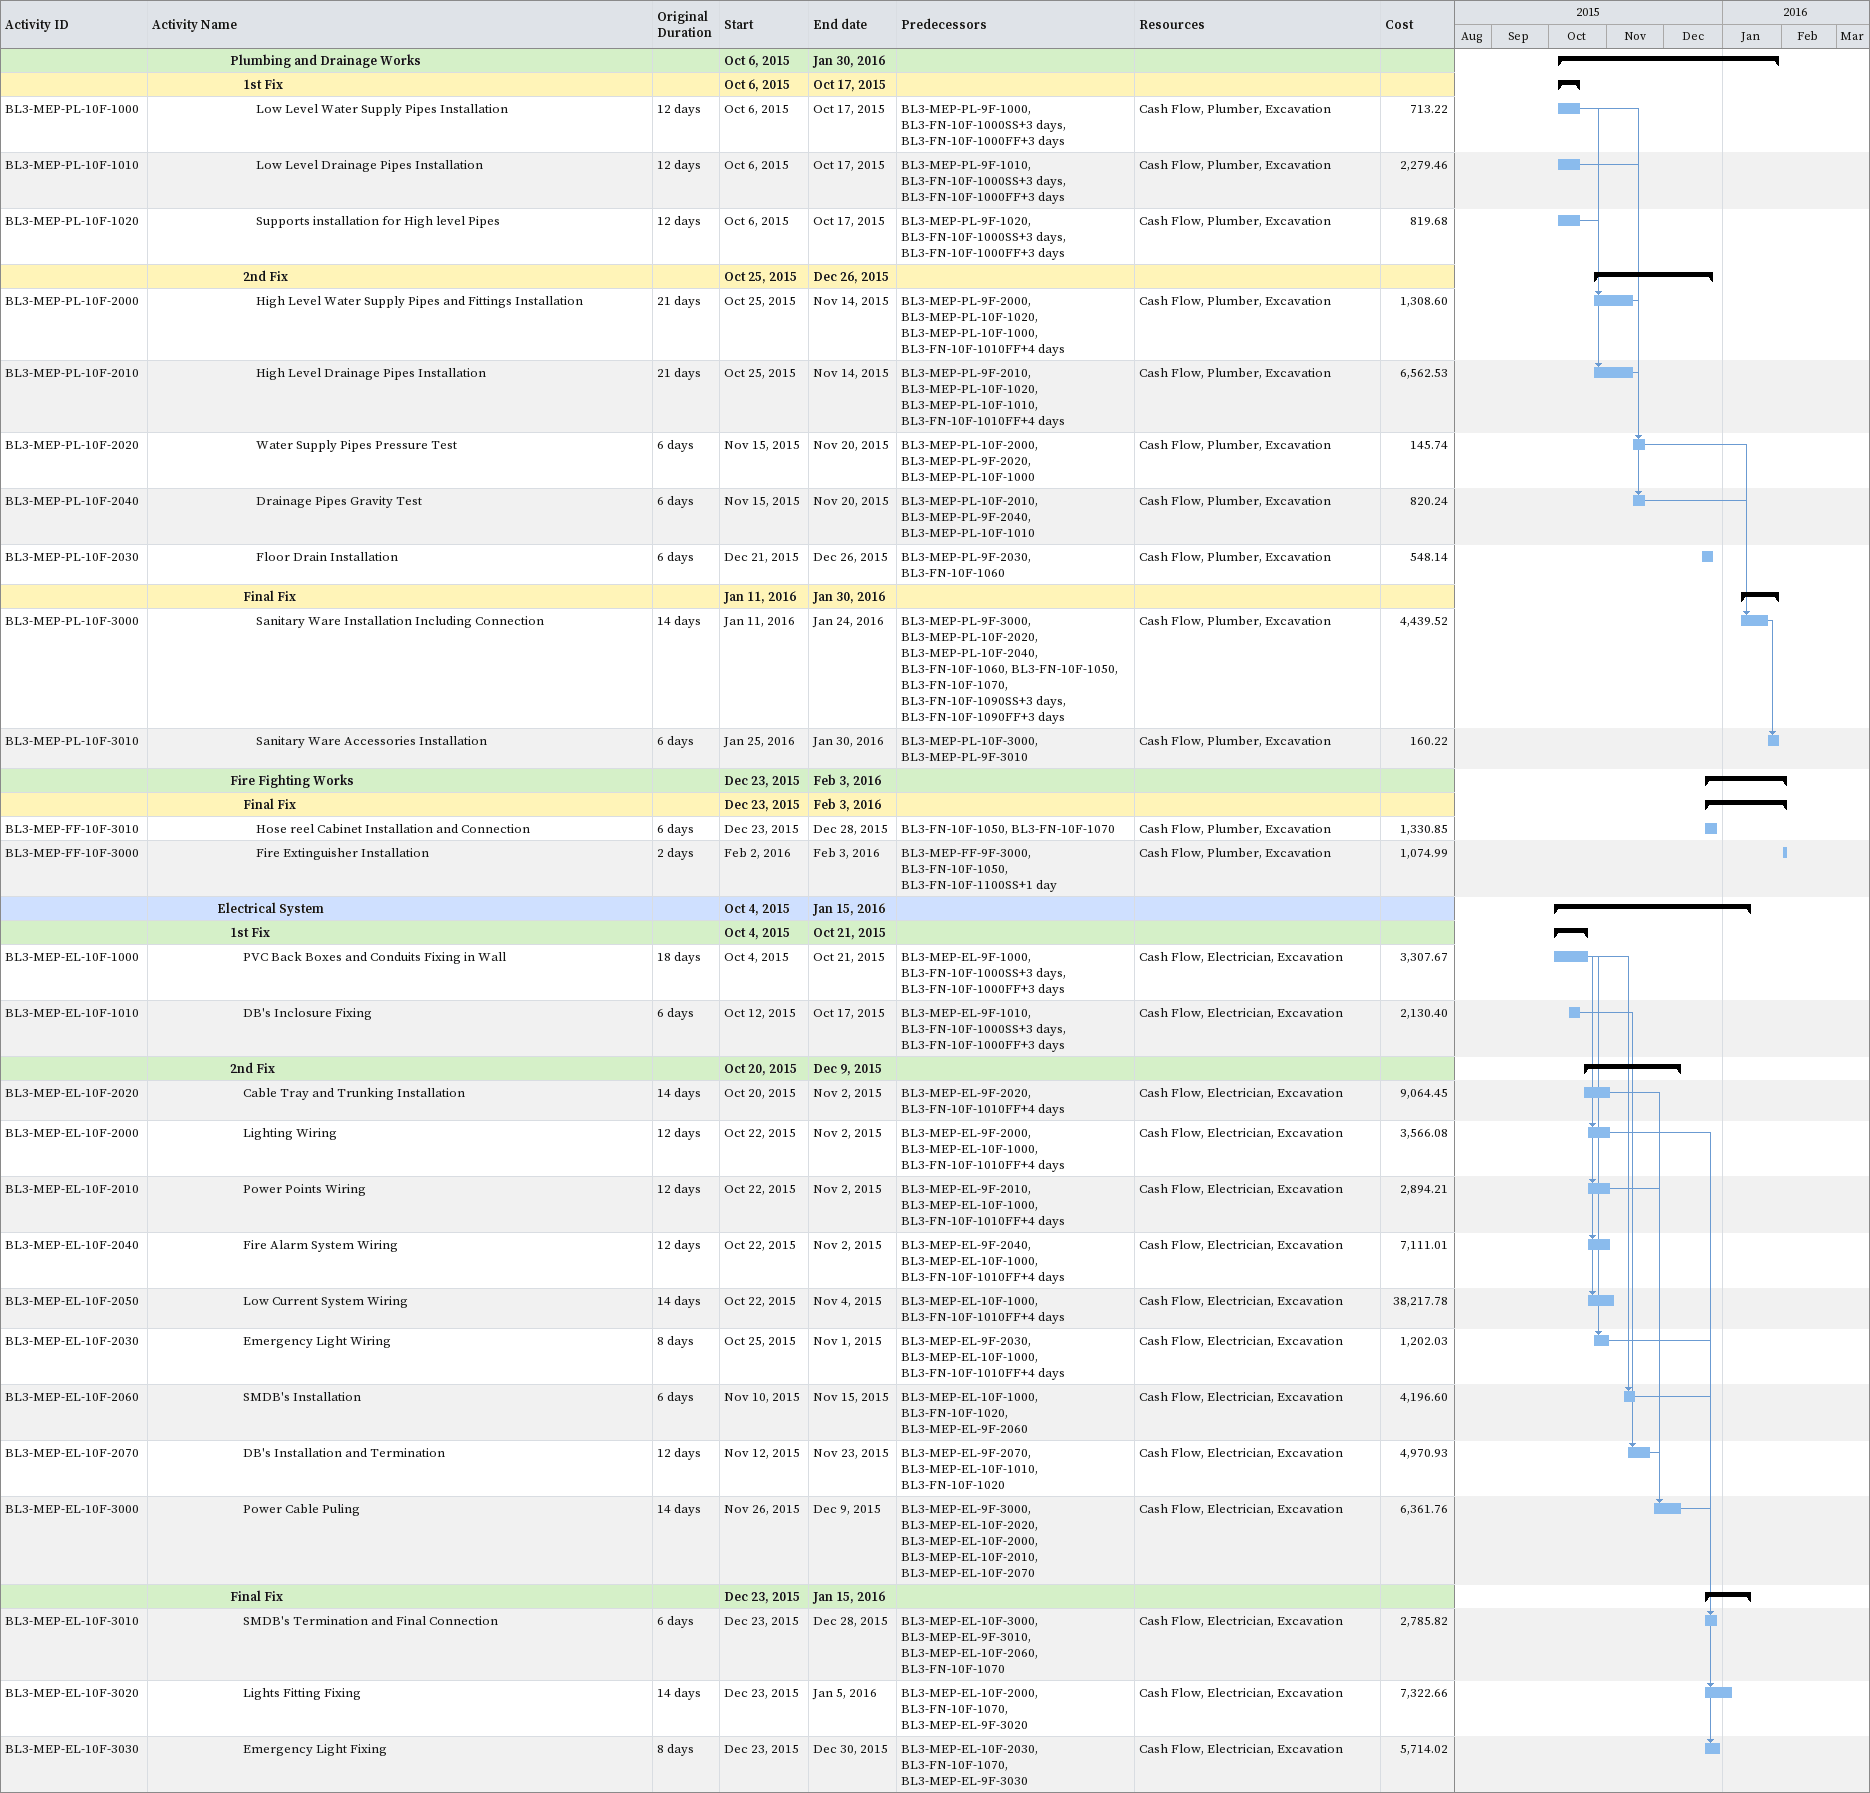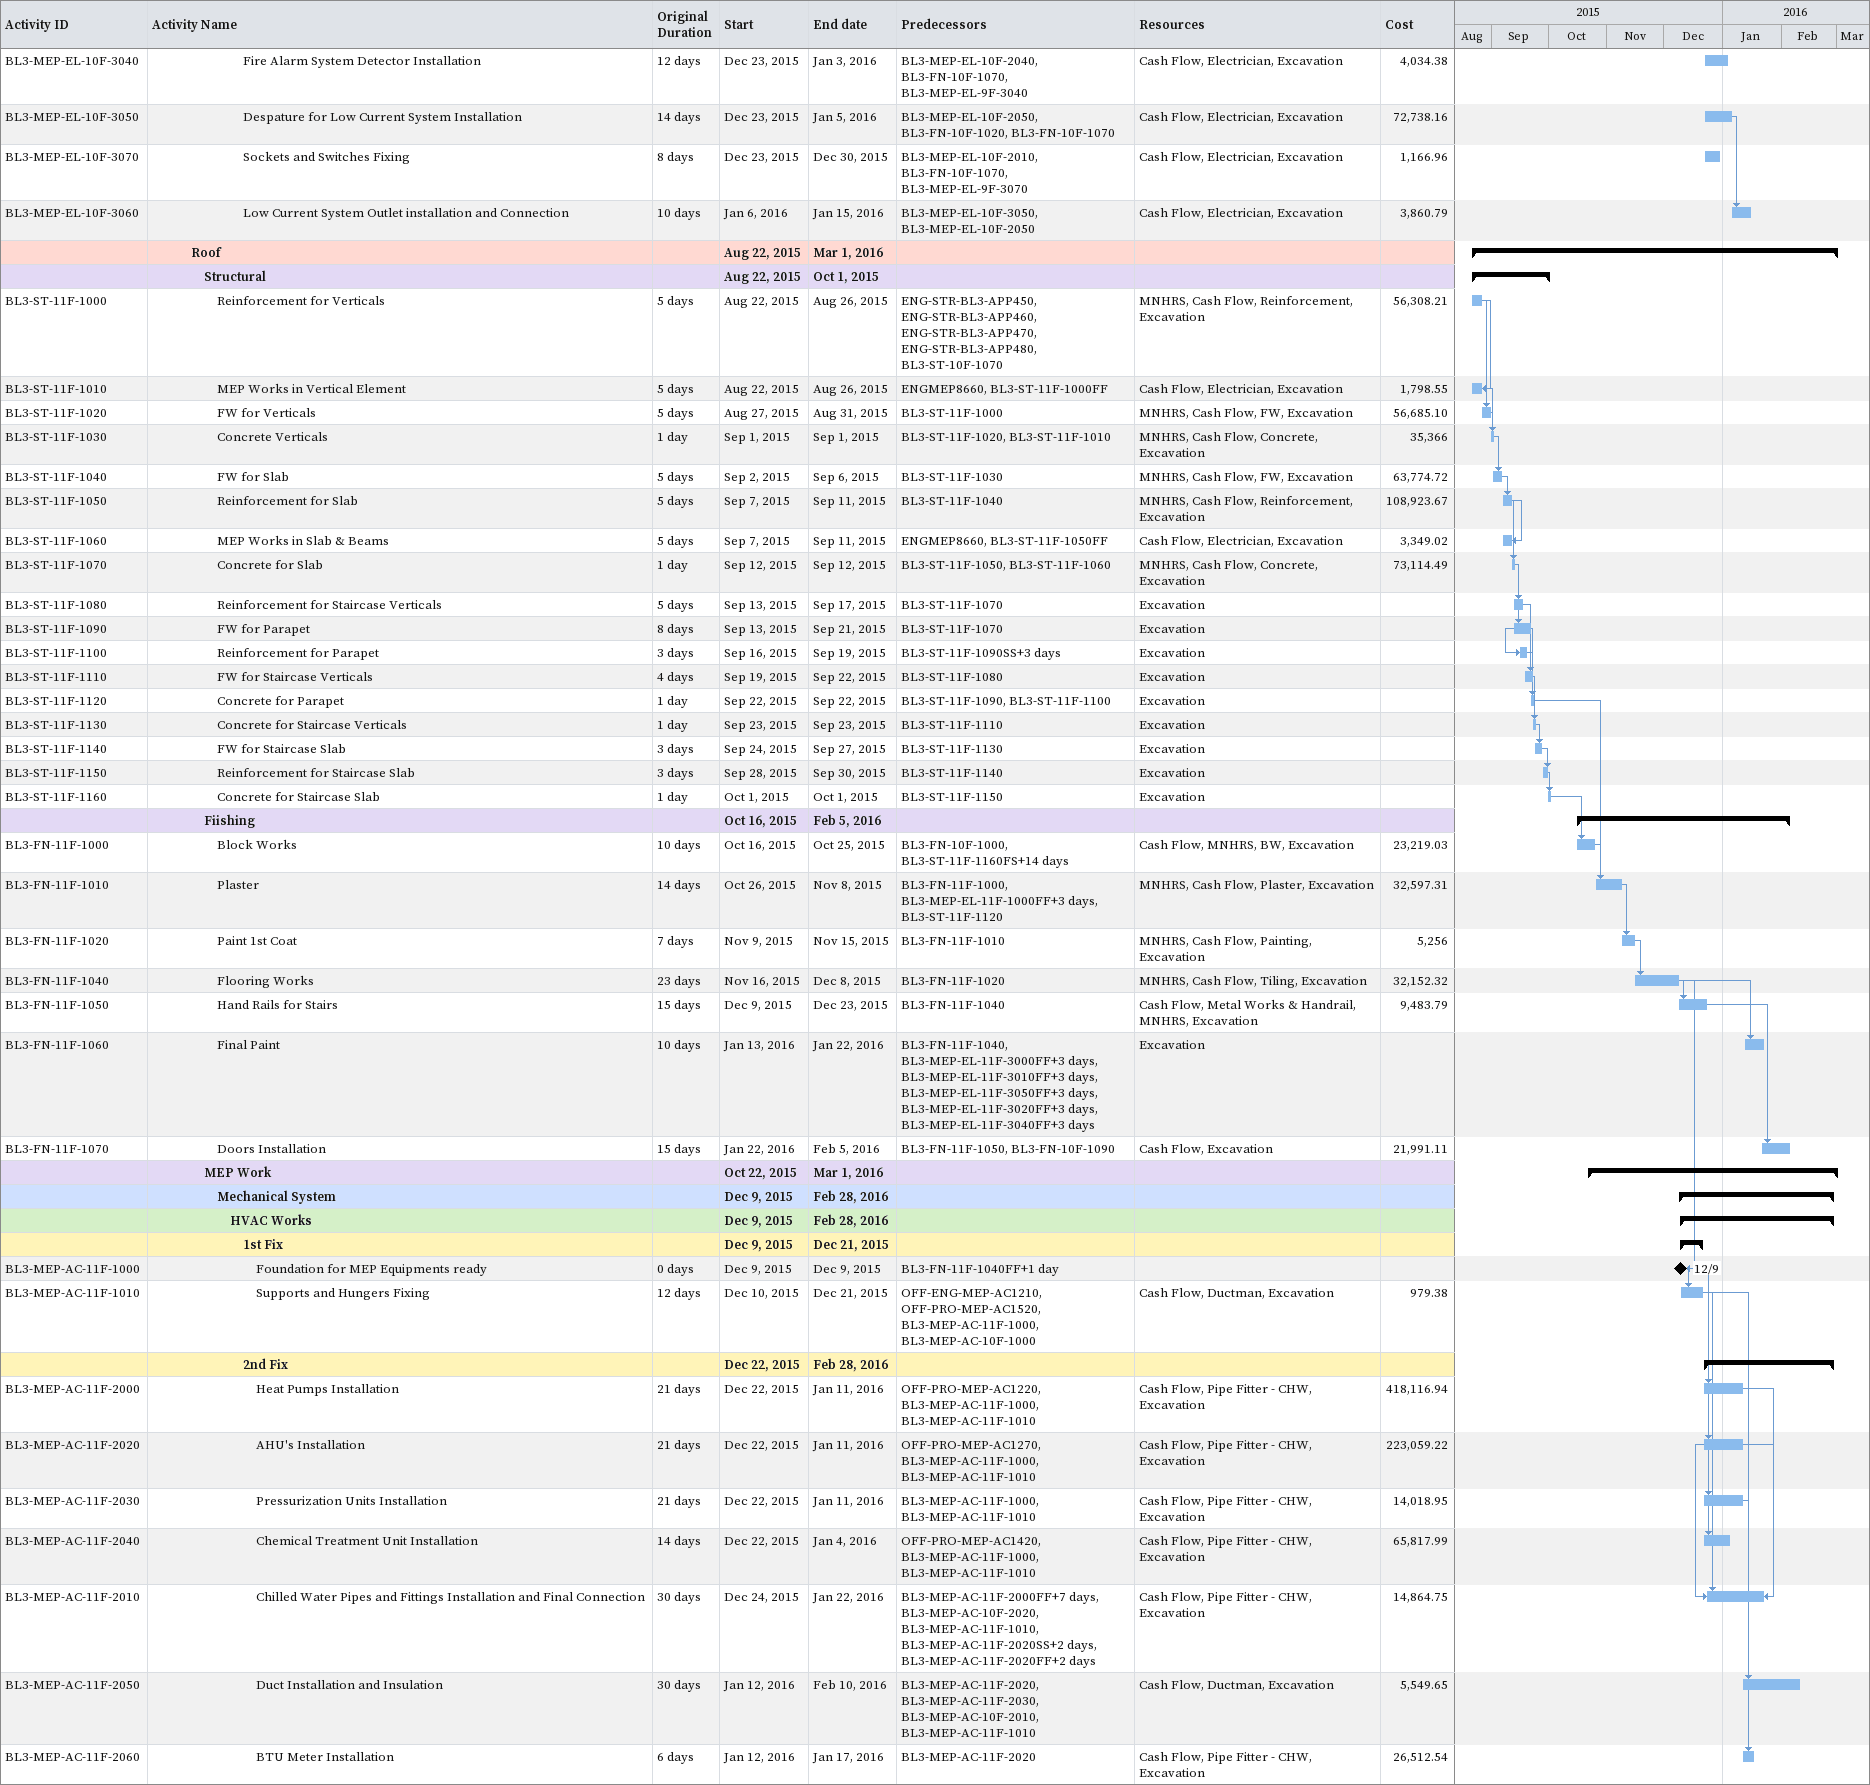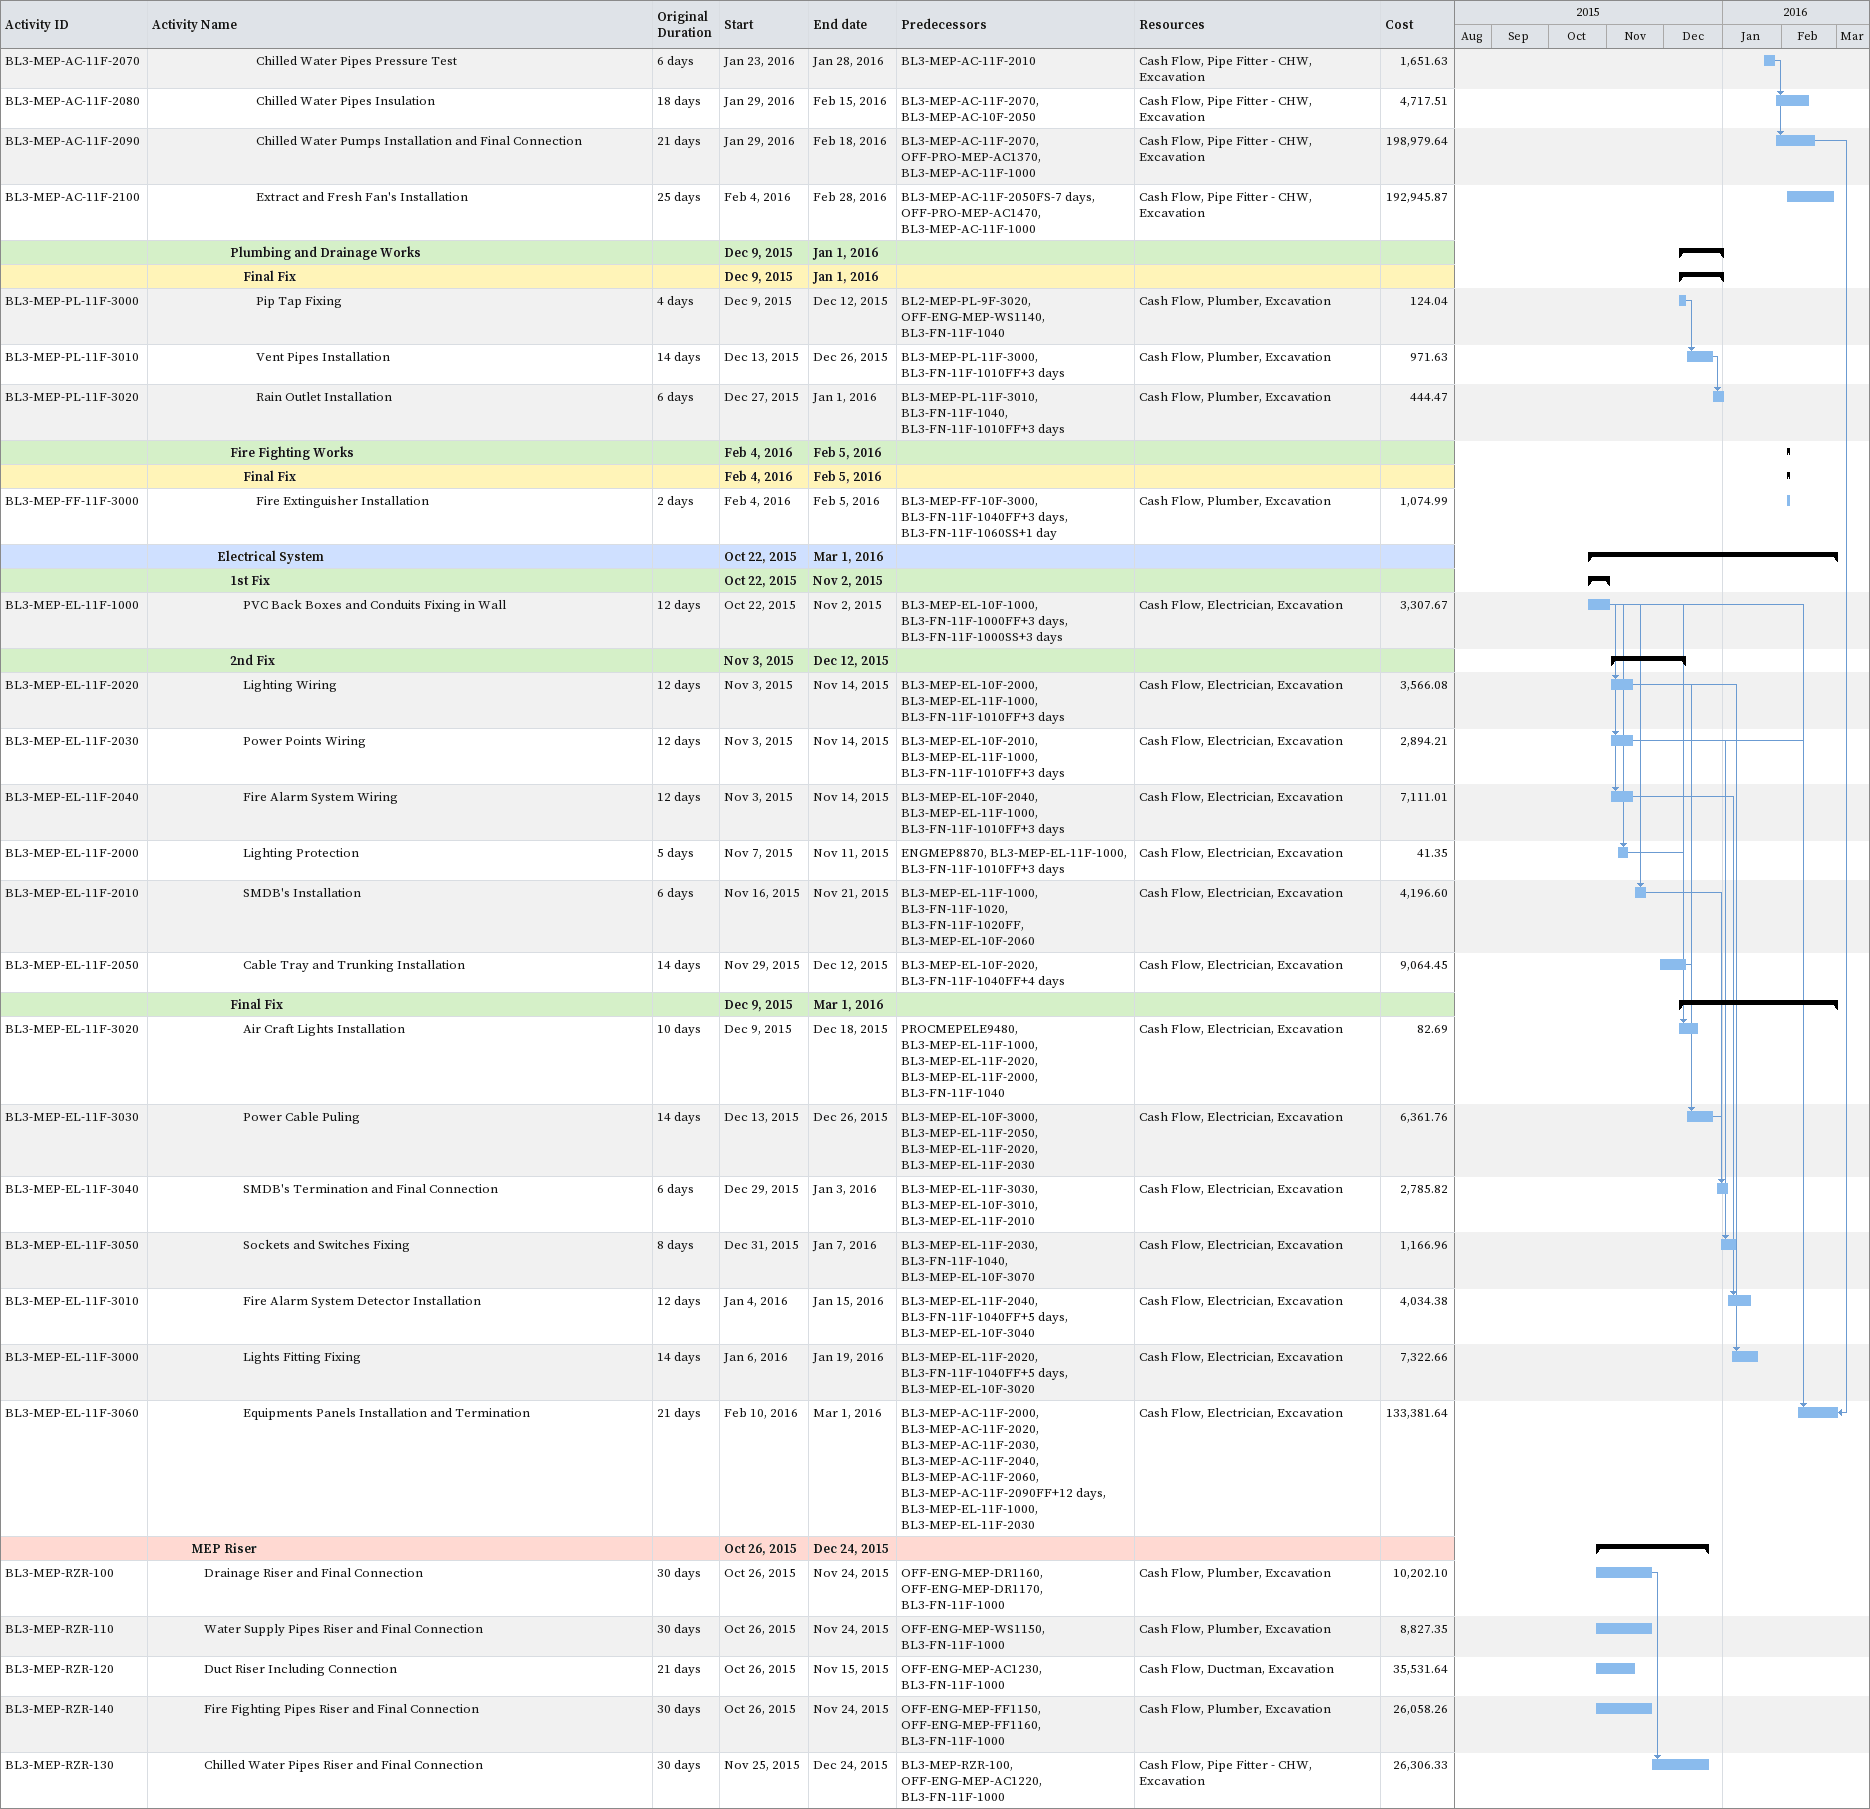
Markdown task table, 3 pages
| ID | Level | Task | Original duration | Start | Finish | Predecessors | Resources | Cost |
|---|---|---|---|---|---|---|---|---|
|  | 7 | **Plumbing and Drainage Works** |  | 2015-10-06 | 2016-01-30 |  |  |  |
|  | 8 | **1st Fix** |  | 2015-10-06 | 2015-10-17 |  |  |  |
| BL3-MEP-PL-10F-1000 | 9 | Low Level Water Supply Pipes Installation | 12d | 2015-10-06 | 2015-10-17 | BL3-MEP-PL-9F-1000, BL3-FN-10F-1000SS+3d, BL3-FN-10F-1000FF+3d | Cash Flow, Plumber, Excavation | 713.22 |
| BL3-MEP-PL-10F-1010 | 9 | Low Level Drainage Pipes Installation | 12d | 2015-10-06 | 2015-10-17 | BL3-MEP-PL-9F-1010, BL3-FN-10F-1000SS+3d, BL3-FN-10F-1000FF+3d | Cash Flow, Plumber, Excavation | 2279.46 |
| BL3-MEP-PL-10F-1020 | 9 | Supports installation for High level Pipes | 12d | 2015-10-06 | 2015-10-17 | BL3-MEP-PL-9F-1020, BL3-FN-10F-1000SS+3d, BL3-FN-10F-1000FF+3d | Cash Flow, Plumber, Excavation | 819.68 |
|  | 8 | **2nd Fix** |  | 2015-10-25 | 2015-12-26 |  |  |  |
| BL3-MEP-PL-10F-2000 | 9 | High Level Water Supply Pipes and Fittings Installation | 21d | 2015-10-25 | 2015-11-14 | BL3-MEP-PL-9F-2000, BL3-MEP-PL-10F-1020, BL3-MEP-PL-10F-1000, BL3-FN-10F-1010FF+4d | Cash Flow, Plumber, Excavation | 1308.60 |
| BL3-MEP-PL-10F-2010 | 9 | High Level Drainage Pipes Installation | 21d | 2015-10-25 | 2015-11-14 | BL3-MEP-PL-9F-2010, BL3-MEP-PL-10F-1020, BL3-MEP-PL-10F-1010, BL3-FN-10F-1010FF+4d | Cash Flow, Plumber, Excavation | 6562.53 |
| BL3-MEP-PL-10F-2020 | 9 | Water Supply Pipes Pressure Test | 6d | 2015-11-15 | 2015-11-20 | BL3-MEP-PL-10F-2000, BL3-MEP-PL-9F-2020, BL3-MEP-PL-10F-1000 | Cash Flow, Plumber, Excavation | 145.74 |
| BL3-MEP-PL-10F-2040 | 9 | Drainage Pipes Gravity Test | 6d | 2015-11-15 | 2015-11-20 | BL3-MEP-PL-10F-2010, BL3-MEP-PL-9F-2040, BL3-MEP-PL-10F-1010 | Cash Flow, Plumber, Excavation | 820.24 |
| BL3-MEP-PL-10F-2030 | 9 | Floor Drain Installation | 6d | 2015-12-21 | 2015-12-26 | BL3-MEP-PL-9F-2030, BL3-FN-10F-1060 | Cash Flow, Plumber, Excavation | 548.14 |
|  | 8 | **Final Fix** |  | 2016-01-11 | 2016-01-30 |  |  |  |
| BL3-MEP-PL-10F-3000 | 9 | Sanitary Ware Installation Including Connection | 14d | 2016-01-11 | 2016-01-24 | BL3-MEP-PL-9F-3000, BL3-MEP-PL-10F-2020, BL3-MEP-PL-10F-2040, BL3-FN-10F-1060, BL3-FN-10F-1050, BL3-FN-10F-1070, BL3-FN-10F-1090SS+3d, BL3-FN-10F-1090FF+3d | Cash Flow, Plumber, Excavation | 4439.52 |
| BL3-MEP-PL-10F-3010 | 9 | Sanitary Ware Accessories Installation | 6d | 2016-01-25 | 2016-01-30 | BL3-MEP-PL-10F-3000, BL3-MEP-PL-9F-3010 | Cash Flow, Plumber, Excavation | 160.22 |
|  | 7 | **Fire Fighting Works** |  | 2015-12-23 | 2016-02-03 |  |  |  |
|  | 8 | **Final Fix** |  | 2015-12-23 | 2016-02-03 |  |  |  |
| BL3-MEP-FF-10F-3010 | 9 | Hose reel Cabinet Installation and Connection | 6d | 2015-12-23 | 2015-12-28 | BL3-FN-10F-1050, BL3-FN-10F-1070 | Cash Flow, Plumber, Excavation | 1330.85 |
| BL3-MEP-FF-10F-3000 | 9 | Fire Extinguisher Installation | 2d | 2016-02-02 | 2016-02-03 | BL3-MEP-FF-9F-3000, BL3-FN-10F-1050, BL3-FN-10F-1100SS+1d | Cash Flow, Plumber, Excavation | 1074.99 |
|  | 6 | **Electrical System** |  | 2015-10-04 | 2016-01-15 |  |  |  |
|  | 7 | **1st Fix** |  | 2015-10-04 | 2015-10-21 |  |  |  |
| BL3-MEP-EL-10F-1000 | 8 | PVC Back Boxes and Conduits Fixing in Wall | 18d | 2015-10-04 | 2015-10-21 | BL3-MEP-EL-9F-1000, BL3-FN-10F-1000SS+3d, BL3-FN-10F-1000FF+3d | Cash Flow, Electrician, Excavation | 3307.67 |
| BL3-MEP-EL-10F-1010 | 8 | DB's Inclosure Fixing | 6d | 2015-10-12 | 2015-10-17 | BL3-MEP-EL-9F-1010, BL3-FN-10F-1000SS+3d, BL3-FN-10F-1000FF+3d | Cash Flow, Electrician, Excavation | 2130.40 |
|  | 7 | **2nd Fix** |  | 2015-10-20 | 2015-12-09 |  |  |  |
| BL3-MEP-EL-10F-2020 | 8 | Cable Tray and Trunking Installation | 14d | 2015-10-20 | 2015-11-02 | BL3-MEP-EL-9F-2020, BL3-FN-10F-1010FF+4d | Cash Flow, Electrician, Excavation | 9064.45 |
| BL3-MEP-EL-10F-2000 | 8 | Lighting Wiring | 12d | 2015-10-22 | 2015-11-02 | BL3-MEP-EL-9F-2000, BL3-MEP-EL-10F-1000, BL3-FN-10F-1010FF+4d | Cash Flow, Electrician, Excavation | 3566.08 |
| BL3-MEP-EL-10F-2010 | 8 | Power Points Wiring | 12d | 2015-10-22 | 2015-11-02 | BL3-MEP-EL-9F-2010, BL3-MEP-EL-10F-1000, BL3-FN-10F-1010FF+4d | Cash Flow, Electrician, Excavation | 2894.21 |
| BL3-MEP-EL-10F-2040 | 8 | Fire Alarm System Wiring | 12d | 2015-10-22 | 2015-11-02 | BL3-MEP-EL-9F-2040, BL3-MEP-EL-10F-1000, BL3-FN-10F-1010FF+4d | Cash Flow, Electrician, Excavation | 7111.01 |
| BL3-MEP-EL-10F-2050 | 8 | Low Current System Wiring | 14d | 2015-10-22 | 2015-11-04 | BL3-MEP-EL-10F-1000, BL3-FN-10F-1010FF+4d | Cash Flow, Electrician, Excavation | 38217.78 |
| BL3-MEP-EL-10F-2030 | 8 | Emergency Light Wiring | 8d | 2015-10-25 | 2015-11-01 | BL3-MEP-EL-9F-2030, BL3-MEP-EL-10F-1000, BL3-FN-10F-1010FF+4d | Cash Flow, Electrician, Excavation | 1202.03 |
| BL3-MEP-EL-10F-2060 | 8 | SMDB's Installation | 6d | 2015-11-10 | 2015-11-15 | BL3-MEP-EL-10F-1000, BL3-FN-10F-1020, BL3-MEP-EL-9F-2060 | Cash Flow, Electrician, Excavation | 4196.60 |
| BL3-MEP-EL-10F-2070 | 8 | DB's Installation and Termination | 12d | 2015-11-12 | 2015-11-23 | BL3-MEP-EL-9F-2070, BL3-MEP-EL-10F-1010, BL3-FN-10F-1020 | Cash Flow, Electrician, Excavation | 4970.93 |
| BL3-MEP-EL-10F-3000 | 8 | Power Cable Puling | 14d | 2015-11-26 | 2015-12-09 | BL3-MEP-EL-9F-3000, BL3-MEP-EL-10F-2020, BL3-MEP-EL-10F-2000, BL3-MEP-EL-10F-2010, BL3-MEP-EL-10F-2070 | Cash Flow, Electrician, Excavation | 6361.76 |
|  | 7 | **Final Fix** |  | 2015-12-23 | 2016-01-15 |  |  |  |
| BL3-MEP-EL-10F-3010 | 8 | SMDB's Termination and Final Connection | 6d | 2015-12-23 | 2015-12-28 | BL3-MEP-EL-10F-3000, BL3-MEP-EL-9F-3010, BL3-MEP-EL-10F-2060, BL3-FN-10F-1070 | Cash Flow, Electrician, Excavation | 2785.82 |
| BL3-MEP-EL-10F-3020 | 8 | Lights Fitting Fixing | 14d | 2015-12-23 | 2016-01-05 | BL3-MEP-EL-10F-2000, BL3-FN-10F-1070, BL3-MEP-EL-9F-3020 | Cash Flow, Electrician, Excavation | 7322.66 |
| BL3-MEP-EL-10F-3030 | 8 | Emergency Light Fixing | 8d | 2015-12-23 | 2015-12-30 | BL3-MEP-EL-10F-2030, BL3-FN-10F-1070, BL3-MEP-EL-9F-3030 | Cash Flow, Electrician, Excavation | 5714.02 |
| BL3-MEP-EL-10F-3040 | 8 | Fire Alarm System Detector Installation | 12d | 2015-12-23 | 2016-01-03 | BL3-MEP-EL-10F-2040, BL3-FN-10F-1070, BL3-MEP-EL-9F-3040 | Cash Flow, Electrician, Excavation | 4034.38 |
| BL3-MEP-EL-10F-3050 | 8 | Despature for Low Current System Installation | 14d | 2015-12-23 | 2016-01-05 | BL3-MEP-EL-10F-2050, BL3-FN-10F-1020, BL3-FN-10F-1070 | Cash Flow, Electrician, Excavation | 72738.16 |
| BL3-MEP-EL-10F-3070 | 8 | Sockets and Switches Fixing | 8d | 2015-12-23 | 2015-12-30 | BL3-MEP-EL-10F-2010, BL3-FN-10F-1070, BL3-MEP-EL-9F-3070 | Cash Flow, Electrician, Excavation | 1166.96 |
| BL3-MEP-EL-10F-3060 | 8 | Low Current System Outlet installation and Connection | 10d | 2016-01-06 | 2016-01-15 | BL3-MEP-EL-10F-3050, BL3-MEP-EL-10F-2050 | Cash Flow, Electrician, Excavation | 3860.79 |
|  | 4 | **Roof** |  | 2015-08-22 | 2016-03-01 |  |  |  |
|  | 5 | **Structural** |  | 2015-08-22 | 2015-10-01 |  |  |  |
| BL3-ST-11F-1000 | 6 | Reinforcement for Verticals | 5d | 2015-08-22 | 2015-08-26 | ENG-STR-BL3-APP450, ENG-STR-BL3-APP460, ENG-STR-BL3-APP470, ENG-STR-BL3-APP480, BL3-ST-10F-1070 | MNHRS, Cash Flow, Reinforcement, Excavation | 56308.21 |
| BL3-ST-11F-1010 | 6 | MEP Works in Vertical Element | 5d | 2015-08-22 | 2015-08-26 | ENGMEP8660, BL3-ST-11F-1000FF | Cash Flow, Electrician, Excavation | 1798.55 |
| BL3-ST-11F-1020 | 6 | FW for Verticals | 5d | 2015-08-27 | 2015-08-31 | BL3-ST-11F-1000 | MNHRS, Cash Flow, FW, Excavation | 56685.10 |
| BL3-ST-11F-1030 | 6 | Concrete Verticals | 1d | 2015-09-01 | 2015-09-01 | BL3-ST-11F-1020, BL3-ST-11F-1010 | MNHRS, Cash Flow, Concrete, Excavation | 35366 |
| BL3-ST-11F-1040 | 6 | FW for Slab | 5d | 2015-09-02 | 2015-09-06 | BL3-ST-11F-1030 | MNHRS, Cash Flow, FW, Excavation | 63774.72 |
| BL3-ST-11F-1050 | 6 | Reinforcement for Slab | 5d | 2015-09-07 | 2015-09-11 | BL3-ST-11F-1040 | MNHRS, Cash Flow, Reinforcement, Excavation | 108923.67 |
| BL3-ST-11F-1060 | 6 | MEP Works in Slab & Beams | 5d | 2015-09-07 | 2015-09-11 | ENGMEP8660, BL3-ST-11F-1050FF | Cash Flow, Electrician, Excavation | 3349.02 |
| BL3-ST-11F-1070 | 6 | Concrete for Slab | 1d | 2015-09-12 | 2015-09-12 | BL3-ST-11F-1050, BL3-ST-11F-1060 | MNHRS, Cash Flow, Concrete, Excavation | 73114.49 |
| BL3-ST-11F-1080 | 6 | Reinforcement for Staircase Verticals | 5d | 2015-09-13 | 2015-09-17 | BL3-ST-11F-1070 | Excavation |  |
| BL3-ST-11F-1090 | 6 | FW for Parapet | 8d | 2015-09-13 | 2015-09-21 | BL3-ST-11F-1070 | Excavation |  |
| BL3-ST-11F-1100 | 6 | Reinforcement for Parapet | 3d | 2015-09-16 | 2015-09-19 | BL3-ST-11F-1090SS+3d | Excavation |  |
| BL3-ST-11F-1110 | 6 | FW for Staircase Verticals | 4d | 2015-09-19 | 2015-09-22 | BL3-ST-11F-1080 | Excavation |  |
| BL3-ST-11F-1120 | 6 | Concrete for Parapet | 1d | 2015-09-22 | 2015-09-22 | BL3-ST-11F-1090, BL3-ST-11F-1100 | Excavation |  |
| BL3-ST-11F-1130 | 6 | Concrete for Staircase Verticals | 1d | 2015-09-23 | 2015-09-23 | BL3-ST-11F-1110 | Excavation |  |
| BL3-ST-11F-1140 | 6 | FW for Staircase Slab | 3d | 2015-09-24 | 2015-09-27 | BL3-ST-11F-1130 | Excavation |  |
| BL3-ST-11F-1150 | 6 | Reinforcement for Staircase Slab | 3d | 2015-09-28 | 2015-09-30 | BL3-ST-11F-1140 | Excavation |  |
| BL3-ST-11F-1160 | 6 | Concrete for Staircase Slab | 1d | 2015-10-01 | 2015-10-01 | BL3-ST-11F-1150 | Excavation |  |
|  | 5 | **Fiishing** |  | 2015-10-16 | 2016-02-05 |  |  |  |
| BL3-FN-11F-1000 | 6 | Block Works | 10d | 2015-10-16 | 2015-10-25 | BL3-FN-10F-1000, BL3-ST-11F-1160FS+14d | Cash Flow, MNHRS, BW, Excavation | 23219.03 |
| BL3-FN-11F-1010 | 6 | Plaster | 14d | 2015-10-26 | 2015-11-08 | BL3-FN-11F-1000, BL3-MEP-EL-11F-1000FF+3d, BL3-ST-11F-1120 | MNHRS, Cash Flow, Plaster, Excavation | 32597.31 |
| BL3-FN-11F-1020 | 6 | Paint 1st Coat | 7d | 2015-11-09 | 2015-11-15 | BL3-FN-11F-1010 | MNHRS, Cash Flow, Painting, Excavation | 5256 |
| BL3-FN-11F-1040 | 6 | Flooring Works | 23d | 2015-11-16 | 2015-12-08 | BL3-FN-11F-1020 | MNHRS, Cash Flow, Tiling, Excavation | 32152.32 |
| BL3-FN-11F-1050 | 6 | Hand Rails for Stairs | 15d | 2015-12-09 | 2015-12-23 | BL3-FN-11F-1040 | Cash Flow, Metal Works & Handrail, MNHRS, Excavation | 9483.79 |
| BL3-FN-11F-1060 | 6 | Final Paint | 10d | 2016-01-13 | 2016-01-22 | BL3-FN-11F-1040, BL3-MEP-EL-11F-3000FF+3d, BL3-MEP-EL-11F-3010FF+3d, BL3-MEP-EL-11F-3050FF+3d, BL3-MEP-EL-11F-3020FF+3d, BL3-MEP-EL-11F-3040FF+3d | Excavation |  |
| BL3-FN-11F-1070 | 6 | Doors Installation | 15d | 2016-01-22 | 2016-02-05 | BL3-FN-11F-1050, BL3-FN-10F-1090 | Cash Flow, Excavation | 21991.11 |
|  | 5 | **MEP Work** |  | 2015-10-22 | 2016-03-01 |  |  |  |
|  | 6 | **Mechanical System** |  | 2015-12-09 | 2016-02-28 |  |  |  |
|  | 7 | **HVAC Works** |  | 2015-12-09 | 2016-02-28 |  |  |  |
|  | 8 | **1st Fix** |  | 2015-12-09 | 2015-12-21 |  |  |  |
| BL3-MEP-AC-11F-1000 | 9 | Foundation for MEP Equipments ready | 0d | 2015-12-09 | 2015-12-09 | BL3-FN-11F-1040FF+1d |  |  |
| BL3-MEP-AC-11F-1010 | 9 | Supports and Hungers Fixing | 12d | 2015-12-10 | 2015-12-21 | OFF-ENG-MEP-AC1210, OFF-PRO-MEP-AC1520, BL3-MEP-AC-11F-1000, BL3-MEP-AC-10F-1000 | Cash Flow, Ductman, Excavation | 979.38 |
|  | 8 | **2nd Fix** |  | 2015-12-22 | 2016-02-28 |  |  |  |
| BL3-MEP-AC-11F-2000 | 9 | Heat Pumps Installation | 21d | 2015-12-22 | 2016-01-11 | OFF-PRO-MEP-AC1220, BL3-MEP-AC-11F-1000, BL3-MEP-AC-11F-1010 | Cash Flow, Pipe Fitter - CHW, Excavation | 418116.94 |
| BL3-MEP-AC-11F-2020 | 9 | AHU's Installation | 21d | 2015-12-22 | 2016-01-11 | OFF-PRO-MEP-AC1270, BL3-MEP-AC-11F-1000, BL3-MEP-AC-11F-1010 | Cash Flow, Pipe Fitter - CHW, Excavation | 223059.22 |
| BL3-MEP-AC-11F-2030 | 9 | Pressurization Units Installation | 21d | 2015-12-22 | 2016-01-11 | BL3-MEP-AC-11F-1000, BL3-MEP-AC-11F-1010 | Cash Flow, Pipe Fitter - CHW, Excavation | 14018.95 |
| BL3-MEP-AC-11F-2040 | 9 | Chemical Treatment Unit Installation | 14d | 2015-12-22 | 2016-01-04 | OFF-PRO-MEP-AC1420, BL3-MEP-AC-11F-1000, BL3-MEP-AC-11F-1010 | Cash Flow, Pipe Fitter - CHW, Excavation | 65817.99 |
| BL3-MEP-AC-11F-2010 | 9 | Chilled Water Pipes and Fittings Installation and Final Connection | 30d | 2015-12-24 | 2016-01-22 | BL3-MEP-AC-11F-2000FF+7d, BL3-MEP-AC-10F-2020, BL3-MEP-AC-11F-1010, BL3-MEP-AC-11F-2020SS+2d, BL3-MEP-AC-11F-2020FF+2d | Cash Flow, Pipe Fitter - CHW, Excavation | 14864.75 |
| BL3-MEP-AC-11F-2050 | 9 | Duct Installation and Insulation | 30d | 2016-01-12 | 2016-02-10 | BL3-MEP-AC-11F-2020, BL3-MEP-AC-11F-2030, BL3-MEP-AC-10F-2010, BL3-MEP-AC-11F-1010 | Cash Flow, Ductman, Excavation | 5549.65 |
| BL3-MEP-AC-11F-2060 | 9 | BTU Meter Installation | 6d | 2016-01-12 | 2016-01-17 | BL3-MEP-AC-11F-2020 | Cash Flow, Pipe Fitter - CHW, Excavation | 26512.54 |
| BL3-MEP-AC-11F-2070 | 9 | Chilled Water Pipes Pressure Test | 6d | 2016-01-23 | 2016-01-28 | BL3-MEP-AC-11F-2010 | Cash Flow, Pipe Fitter - CHW, Excavation | 1651.63 |
| BL3-MEP-AC-11F-2080 | 9 | Chilled Water Pipes Insulation | 18d | 2016-01-29 | 2016-02-15 | BL3-MEP-AC-11F-2070, BL3-MEP-AC-10F-2050 | Cash Flow, Pipe Fitter - CHW, Excavation | 4717.51 |
| BL3-MEP-AC-11F-2090 | 9 | Chilled Water Pumps Installation and Final Connection | 21d | 2016-01-29 | 2016-02-18 | BL3-MEP-AC-11F-2070, OFF-PRO-MEP-AC1370, BL3-MEP-AC-11F-1000 | Cash Flow, Pipe Fitter - CHW, Excavation | 198979.64 |
| BL3-MEP-AC-11F-2100 | 9 | Extract and Fresh Fan's Installation | 25d | 2016-02-04 | 2016-02-28 | BL3-MEP-AC-11F-2050FS-7d, OFF-PRO-MEP-AC1470, BL3-MEP-AC-11F-1000 | Cash Flow, Pipe Fitter - CHW, Excavation | 192945.87 |
|  | 7 | **Plumbing and Drainage Works** |  | 2015-12-09 | 2016-01-01 |  |  |  |
|  | 8 | **Final Fix** |  | 2015-12-09 | 2016-01-01 |  |  |  |
| BL3-MEP-PL-11F-3000 | 9 | Pip Tap Fixing | 4d | 2015-12-09 | 2015-12-12 | BL2-MEP-PL-9F-3020, OFF-ENG-MEP-WS1140, BL3-FN-11F-1040 | Cash Flow, Plumber, Excavation | 124.04 |
| BL3-MEP-PL-11F-3010 | 9 | Vent Pipes Installation | 14d | 2015-12-13 | 2015-12-26 | BL3-MEP-PL-11F-3000, BL3-FN-11F-1010FF+3d | Cash Flow, Plumber, Excavation | 971.63 |
| BL3-MEP-PL-11F-3020 | 9 | Rain Outlet Installation | 6d | 2015-12-27 | 2016-01-01 | BL3-MEP-PL-11F-3010, BL3-FN-11F-1040, BL3-FN-11F-1010FF+3d | Cash Flow, Plumber, Excavation | 444.47 |
|  | 7 | **Fire Fighting Works** |  | 2016-02-04 | 2016-02-05 |  |  |  |
|  | 8 | **Final Fix** |  | 2016-02-04 | 2016-02-05 |  |  |  |
| BL3-MEP-FF-11F-3000 | 9 | Fire Extinguisher Installation | 2d | 2016-02-04 | 2016-02-05 | BL3-MEP-FF-10F-3000, BL3-FN-11F-1040FF+3d, BL3-FN-11F-1060SS+1d | Cash Flow, Plumber, Excavation | 1074.99 |
|  | 6 | **Electrical System** |  | 2015-10-22 | 2016-03-01 |  |  |  |
|  | 7 | **1st Fix** |  | 2015-10-22 | 2015-11-02 |  |  |  |
| BL3-MEP-EL-11F-1000 | 8 | PVC Back Boxes and Conduits Fixing in Wall | 12d | 2015-10-22 | 2015-11-02 | BL3-MEP-EL-10F-1000, BL3-FN-11F-1000FF+3d, BL3-FN-11F-1000SS+3d | Cash Flow, Electrician, Excavation | 3307.67 |
|  | 7 | **2nd Fix** |  | 2015-11-03 | 2015-12-12 |  |  |  |
| BL3-MEP-EL-11F-2020 | 8 | Lighting Wiring | 12d | 2015-11-03 | 2015-11-14 | BL3-MEP-EL-10F-2000, BL3-MEP-EL-11F-1000, BL3-FN-11F-1010FF+3d | Cash Flow, Electrician, Excavation | 3566.08 |
| BL3-MEP-EL-11F-2030 | 8 | Power Points Wiring | 12d | 2015-11-03 | 2015-11-14 | BL3-MEP-EL-10F-2010, BL3-MEP-EL-11F-1000, BL3-FN-11F-1010FF+3d | Cash Flow, Electrician, Excavation | 2894.21 |
| BL3-MEP-EL-11F-2040 | 8 | Fire Alarm System Wiring | 12d | 2015-11-03 | 2015-11-14 | BL3-MEP-EL-10F-2040, BL3-MEP-EL-11F-1000, BL3-FN-11F-1010FF+3d | Cash Flow, Electrician, Excavation | 7111.01 |
| BL3-MEP-EL-11F-2000 | 8 | Lighting Protection | 5d | 2015-11-07 | 2015-11-11 | ENGMEP8870, BL3-MEP-EL-11F-1000, BL3-FN-11F-1010FF+3d | Cash Flow, Electrician, Excavation | 41.35 |
| BL3-MEP-EL-11F-2010 | 8 | SMDB's Installation | 6d | 2015-11-16 | 2015-11-21 | BL3-MEP-EL-11F-1000, BL3-FN-11F-1020, BL3-FN-11F-1020FF, BL3-MEP-EL-10F-2060 | Cash Flow, Electrician, Excavation | 4196.60 |
| BL3-MEP-EL-11F-2050 | 8 | Cable Tray and Trunking Installation | 14d | 2015-11-29 | 2015-12-12 | BL3-MEP-EL-10F-2020, BL3-FN-11F-1040FF+4d | Cash Flow, Electrician, Excavation | 9064.45 |
|  | 7 | **Final Fix** |  | 2015-12-09 | 2016-03-01 |  |  |  |
| BL3-MEP-EL-11F-3020 | 8 | Air Craft Lights Installation | 10d | 2015-12-09 | 2015-12-18 | PROCMEPELE9480, BL3-MEP-EL-11F-1000, BL3-MEP-EL-11F-2020, BL3-MEP-EL-11F-2000, BL3-FN-11F-1040 | Cash Flow, Electrician, Excavation | 82.69 |
| BL3-MEP-EL-11F-3030 | 8 | Power Cable Puling | 14d | 2015-12-13 | 2015-12-26 | BL3-MEP-EL-10F-3000, BL3-MEP-EL-11F-2050, BL3-MEP-EL-11F-2020, BL3-MEP-EL-11F-2030 | Cash Flow, Electrician, Excavation | 6361.76 |
| BL3-MEP-EL-11F-3040 | 8 | SMDB's Termination and Final Connection | 6d | 2015-12-29 | 2016-01-03 | BL3-MEP-EL-11F-3030, BL3-MEP-EL-10F-3010, BL3-MEP-EL-11F-2010 | Cash Flow, Electrician, Excavation | 2785.82 |
| BL3-MEP-EL-11F-3050 | 8 | Sockets and Switches Fixing | 8d | 2015-12-31 | 2016-01-07 | BL3-MEP-EL-11F-2030, BL3-FN-11F-1040, BL3-MEP-EL-10F-3070 | Cash Flow, Electrician, Excavation | 1166.96 |
| BL3-MEP-EL-11F-3010 | 8 | Fire Alarm System Detector Installation | 12d | 2016-01-04 | 2016-01-15 | BL3-MEP-EL-11F-2040, BL3-FN-11F-1040FF+5d, BL3-MEP-EL-10F-3040 | Cash Flow, Electrician, Excavation | 4034.38 |
| BL3-MEP-EL-11F-3000 | 8 | Lights Fitting Fixing | 14d | 2016-01-06 | 2016-01-19 | BL3-MEP-EL-11F-2020, BL3-FN-11F-1040FF+5d, BL3-MEP-EL-10F-3020 | Cash Flow, Electrician, Excavation | 7322.66 |
| BL3-MEP-EL-11F-3060 | 8 | Equipments Panels Installation and Termination | 21d | 2016-02-10 | 2016-03-01 | BL3-MEP-AC-11F-2000, BL3-MEP-AC-11F-2020, BL3-MEP-AC-11F-2030, BL3-MEP-AC-11F-2040, BL3-MEP-AC-11F-2060, BL3-MEP-AC-11F-2090FF+12d, BL3-MEP-EL-11F-1000, BL3-MEP-EL-11F-2030 | Cash Flow, Electrician, Excavation | 133381.64 |
|  | 4 | **MEP Riser** |  | 2015-10-26 | 2015-12-24 |  |  |  |
| BL3-MEP-RZR-100 | 5 | Drainage Riser and Final Connection | 30d | 2015-10-26 | 2015-11-24 | OFF-ENG-MEP-DR1160, OFF-ENG-MEP-DR1170, BL3-FN-11F-1000 | Cash Flow, Plumber, Excavation | 10202.10 |
| BL3-MEP-RZR-110 | 5 | Water Supply Pipes Riser and Final Connection | 30d | 2015-10-26 | 2015-11-24 | OFF-ENG-MEP-WS1150, BL3-FN-11F-1000 | Cash Flow, Plumber, Excavation | 8827.35 |
| BL3-MEP-RZR-120 | 5 | Duct Riser Including Connection | 21d | 2015-10-26 | 2015-11-15 | OFF-ENG-MEP-AC1230, BL3-FN-11F-1000 | Cash Flow, Ductman, Excavation | 35531.64 |
| BL3-MEP-RZR-140 | 5 | Fire Fighting Pipes Riser and Final Connection | 30d | 2015-10-26 | 2015-11-24 | OFF-ENG-MEP-FF1150, OFF-ENG-MEP-FF1160, BL3-FN-11F-1000 | Cash Flow, Plumber, Excavation | 26058.26 |
| BL3-MEP-RZR-130 | 5 | Chilled Water Pipes Riser and Final Connection | 30d | 2015-11-25 | 2015-12-24 | BL3-MEP-RZR-100, OFF-ENG-MEP-AC1220, BL3-FN-11F-1000 | Cash Flow, Pipe Fitter - CHW, Excavation | 26306.33 |
